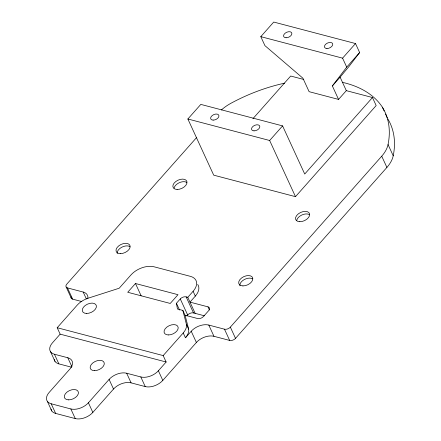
<?xml version="1.0" encoding="UTF-8"?>
<svg xmlns="http://www.w3.org/2000/svg" width="441" height="441" viewBox="0 0 441 441"><rect width="100%" height="100%" fill="white"/><g stroke="black" fill="none" stroke-linecap="round" stroke-linejoin="round"><path stroke-width="0.66" d="M338.55 99.412L332.354 85.934L346.709 67.137L359.641 52.534L355.507 43.549L273.729 22.05L260.796 36.653L264.931 45.638L302.912 78.195L309.113 91.673L338.55 99.412L346.312 90.653L372.48 97.533L376.167 105.559L295.487 196.664L213.709 175.16L187.872 118.993L200.804 104.396L282.582 125.894L304.725 174.041L372.48 97.533M359.641 52.534L349.052 66.398L339.851 77.467M196.741 137.399L66.789 284.136A4.421 2.663 -24.7 0 0 67.473 287.912L72.644 299.147L81.8 301.556M60.147 334.146L52.391 342.905A13.269 7.988 -24.7 0 0 54.447 354.244L67.782 357.75A13.269 7.988 -24.7 0 1 69.838 369.089L49.149 392.451A13.269 7.988 -24.7 0 0 51.206 403.791L70.836 408.95A13.269 7.988 -24.7 0 0 88.404 402.771L109.092 379.414A13.269 7.988 -24.7 0 1 126.666 373.229L140.806 376.95A13.269 7.988 -24.7 0 0 158.38 370.771L166.136 362.006L60.147 334.146L57.198 327.724L77.236 305.095A16.367 9.851 -24.7 0 1 87.55 298.386L119.197 288.227L130.955 274.952A17.486 10.523 -24.7 0 1 154.113 266.805L190.396 276.347A17.486 10.523 -24.7 0 1 193.103 291.292L195.319 296.104L189.988 302.124L207.981 306.853L209.42 309.973M252.958 118.651L290.702 76.034L303.783 79.474M135.475 283.508L127.719 292.267L170.243 303.447L177.999 294.687L135.475 283.508L141.153 295.85M187.872 118.993L269.655 140.497L282.582 125.894M260.796 36.653L342.58 58.151L355.507 43.549M332.354 85.934L340.11 77.175L346.312 90.653M182.85 310.414L186.444 324.389A16.367 9.851 -24.7 0 1 183.224 332.961L185.44 337.773A16.367 9.851 -24.7 0 0 188.66 329.201L185.066 315.227L182.85 310.414L177.431 308.987L176.444 303.276L180.281 298.937A4.421 2.663 -24.7 0 1 186.141 296.881L187.778 297.311L195.159 313.358M187.778 297.311L193.103 291.292M50.969 409.033A13.269 7.988 -24.7 0 0 55.638 413.421L75.262 418.581A13.269 7.988 -24.7 0 0 92.836 412.401L113.524 389.039A13.269 7.988 -24.7 0 1 131.093 382.86L145.232 386.575A13.269 7.988 -24.7 0 0 162.806 380.396L196.388 342.481A13.269 7.988 -24.7 0 1 213.957 336.301L229.662 340.424A4.421 2.663 -24.7 0 0 235.516 338.368L386.9 167.431A32.695 19.674 -24.7 0 0 393.218 155.789A126.947 76.398 -24.7 0 0 387.876 118.96M186.813 315.949L187.662 314.984A4.421 2.663 -24.7 0 1 193.522 312.928L204.486 315.811M57.198 327.724L163.181 355.589L183.224 332.961M185.44 337.773L191.218 331.246A13.269 7.988 -24.7 0 1 208.791 325.067L224.491 329.195A4.421 2.663 -24.7 0 0 230.351 327.134L381.73 156.197A32.695 19.674 -24.7 0 0 388.047 144.554A126.947 76.398 -24.7 0 0 382.386 107.191A123.502 74.325 -24.7 0 0 342.409 82.34M185.066 315.227L197.64 318.534A4.421 2.663 -24.7 0 0 203.494 316.473L208.67 310.635A4.421 2.663 -24.7 0 0 207.981 306.853M67.473 287.912L83.178 292.041A13.269 7.988 -24.7 0 1 87.798 298.656M54.21 359.481A13.269 7.988 -24.7 0 0 58.873 363.875L71.58 367.215M382.386 107.191L384.105 110.934M385.544 114.054L387.264 117.802M388.047 144.554L393.218 155.789M342.58 58.151L346.709 67.137M381.73 156.197L386.9 167.431M269.655 140.497L295.487 196.664M230.351 327.134L235.516 338.368M224.491 329.195L229.662 340.424M208.791 325.067L213.957 336.301M186.141 296.881L193.522 312.928M180.281 298.937L187.662 314.984M191.218 331.246L196.388 342.481M186.444 324.389L188.66 329.201M176.444 303.276L179.564 310.067M163.181 355.589L166.136 362.006M158.38 370.771L162.806 380.396M140.806 376.95L145.232 386.575M126.666 373.229L131.093 382.86M83.178 292.041L86.337 298.904M109.092 379.414L113.524 389.039M66.189 287.091L71.354 298.325M67.782 357.75L71.938 366.78M88.404 402.771L92.836 412.401M54.447 354.244L58.873 363.875M50.577 351.78L55.009 361.411M70.836 408.95L75.262 418.581M51.206 403.791L55.638 413.421M47.341 401.327L51.768 410.957M197.706 284.406A17.486 10.523 -24.7 0 1 195.319 296.104M72.644 299.147A4.421 2.663 -24.7 0 1 71.1 296.942M117.218 253.525A7.519 4.526 -24.7 0 1 121.639 247.302A7.519 4.526 -24.7 0 1 129.941 246.629M239.887 285.774A7.519 4.526 -24.7 0 1 244.308 279.55A7.519 4.526 -24.7 0 1 252.61 278.883M296.765 220.318A7.519 4.526 -24.7 0 1 302.046 214.916A7.519 4.526 -24.7 0 1 309.466 214.684M174.096 188.064A7.519 4.526 -24.7 0 1 179.377 182.668A7.519 4.526 -24.7 0 1 186.797 182.431M284.544 83.178A126.947 76.398 -24.7 0 0 230.968 103.26A32.695 19.674 -24.7 0 0 221.36 109.991M213.13 120.112A4.421 2.663 -24.7 0 0 218.923 115.614A4.421 2.663 -24.7 0 0 212.292 115.481A4.421 2.663 -24.7 0 0 213.13 120.112M86.535 313.452A7.519 4.526 -24.7 0 0 96.381 305.8A7.519 4.526 -24.7 0 0 85.107 305.58A7.519 4.526 -24.7 0 0 86.535 313.452M168.313 334.951A7.519 4.526 -24.7 0 0 178.164 327.299A7.519 4.526 -24.7 0 0 166.885 327.079A7.519 4.526 -24.7 0 0 168.313 334.951M326.946 48.516A4.421 2.663 -24.7 0 0 332.74 44.017A4.421 2.663 -24.7 0 0 326.108 43.891A4.421 2.663 -24.7 0 0 326.946 48.516M286.055 37.766A4.421 2.663 -24.7 0 0 291.848 33.268A4.421 2.663 -24.7 0 0 285.217 33.141A4.421 2.663 -24.7 0 0 286.055 37.766M254.022 130.861A4.421 2.663 -24.7 0 0 259.815 126.363A4.421 2.663 -24.7 0 0 253.184 126.231A4.421 2.663 -24.7 0 0 254.022 130.861M177.122 189.454A7.519 4.526 -24.7 0 0 186.973 181.808A7.519 4.526 -24.7 0 0 175.694 181.587A7.519 4.526 -24.7 0 0 177.122 189.454M120.266 253.652A7.519 4.526 -24.7 0 0 130.117 246.006A7.519 4.526 -24.7 0 0 118.844 245.786A7.519 4.526 -24.7 0 0 120.266 253.652M299.792 221.707A7.519 4.526 -24.7 0 0 309.643 214.056A7.519 4.526 -24.7 0 0 298.37 213.835A7.519 4.526 -24.7 0 0 299.792 221.707M242.941 285.906A7.519 4.526 -24.7 0 0 252.787 278.254A7.519 4.526 -24.7 0 0 241.514 278.034A7.519 4.526 -24.7 0 0 242.941 285.906M68.559 399.866A7.519 4.526 -24.7 0 0 78.404 392.214A7.519 4.526 -24.7 0 0 67.131 391.994A7.519 4.526 -24.7 0 0 68.559 399.866M94.418 370.666A7.519 4.526 -24.7 0 0 104.263 363.015A7.519 4.526 -24.7 0 0 92.99 362.794A7.519 4.526 -24.7 0 0 94.418 370.666"/></g></svg>
